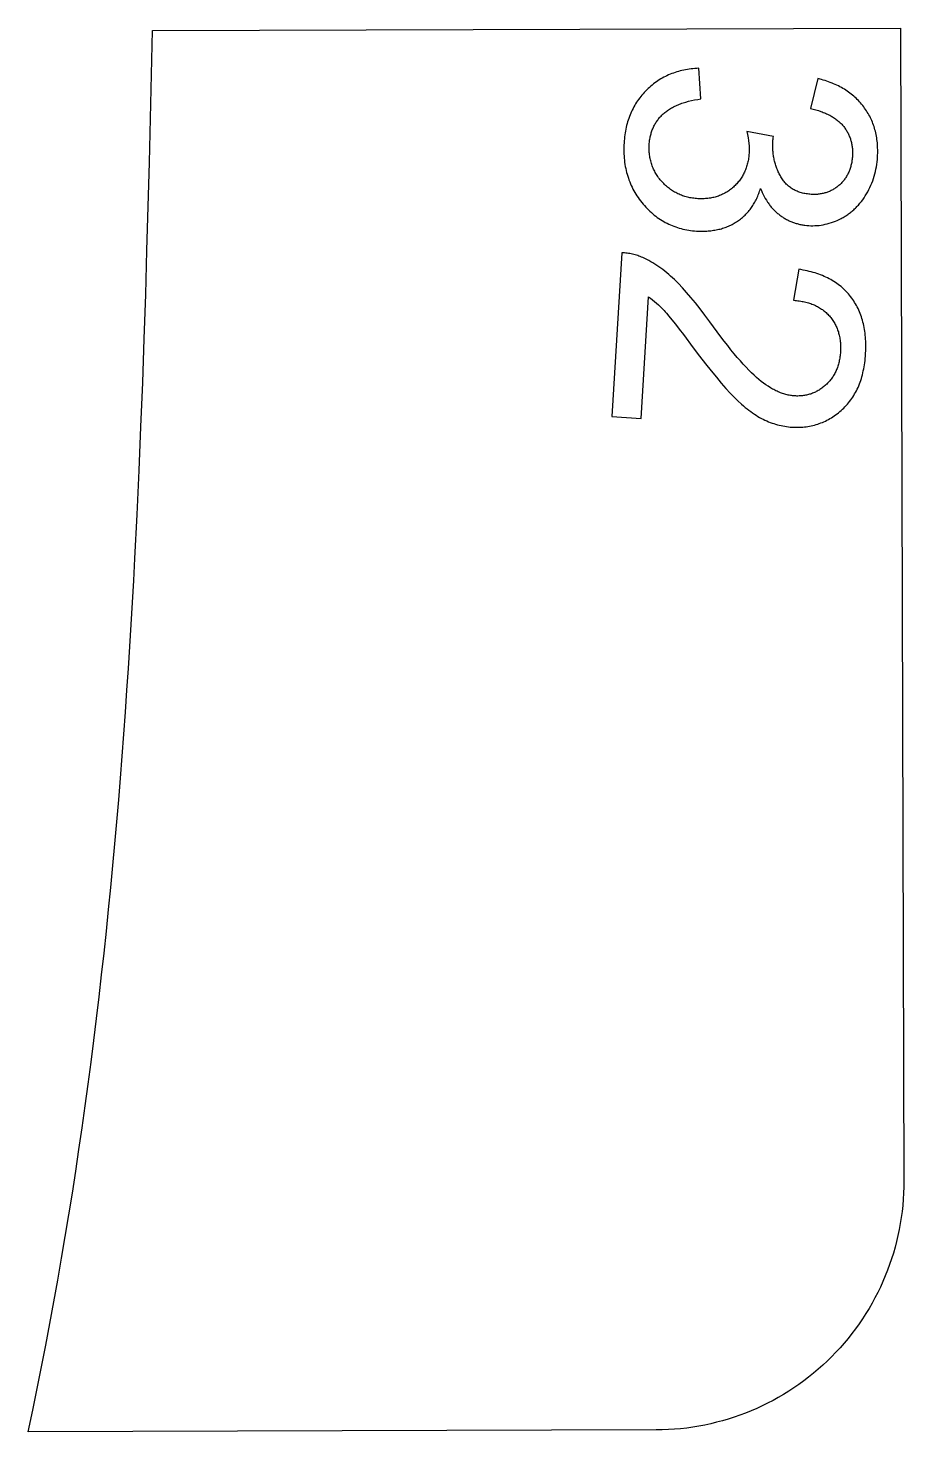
# Model space of a CAD drawing. Extents: x -16189 to 5251, y 3521 to 4024.
# Drawn here: x -5247.4 to -5071.3, y 3672 to 3954.5 of the extents above; entities that cross this region are included whole.
import ezdxf

# ---------------------------------------------------------------- set-up
doc = ezdxf.new("R2010")
doc.units = 0
doc.layers.add('LAYER_03', color=7, linetype='CONTINUOUS')

msp = doc.modelspace()

# ---------------------------------------------------------------- linework, layer by layer
at = {"layer": 'LAYER_03'}
msp.add_lwpolyline([(-5121.14, 3672.38), (-5247.42, 3671.99), (-5246.5, 3676.35), (-5245.59, 3680.71), (-5244.72, 3685.08), (-5243.86, 3689.44), (-5243.03, 3693.81), (-5242.22, 3698.18), (-5241.44, 3702.55), (-5240.68, 3706.93), (-5239.94, 3711.3), (-5239.22, 3715.68), (-5238.52, 3720.06), (-5237.85, 3724.44), (-5237.19, 3728.83), (-5236.56, 3733.21), (-5235.94, 3737.6), (-5235.34, 3741.99), (-5234.77, 3746.38), (-5234.21, 3750.77), (-5233.67, 3755.17), (-5233.15, 3759.56), (-5232.65, 3763.96), (-5232.16, 3768.36), (-5231.69, 3772.76), (-5231.24, 3777.16), (-5230.81, 3781.57), (-5230.38, 3785.97), (-5229.98, 3790.38), (-5229.59, 3794.79), (-5229.21, 3799.19), (-5228.85, 3803.6), (-5228.51, 3808.02), (-5228.17, 3812.43), (-5227.85, 3816.84), (-5227.55, 3821.26), (-5227.25, 3825.67), (-5226.97, 3830.09), (-5226.7, 3834.51), (-5226.44, 3838.93), (-5226.19, 3843.35), (-5225.95, 3847.77), (-5225.5, 3856.61), (-5225.1, 3865.46), (-5224.72, 3874.31), (-5224.38, 3883.17), (-5224.07, 3892.02), (-5223.78, 3900.88), (-5223.52, 3909.74), (-5223.27, 3918.61), (-5223.04, 3927.47), (-5222.83, 3936.34), (-5222.43, 3954.07), (-5072, 3954.53), (-5071.29, 3722.53, -0.414214)], format="xyb", close=True, dxfattribs=at)
for points in [[(-5112.56, 3946.44), (-5112.95, 3946.42), (-5113.34, 3946.4), (-5113.72, 3946.36), (-5114.1, 3946.32), (-5114.47, 3946.27), (-5114.84, 3946.22), (-5115.2, 3946.15), (-5115.56, 3946.08), (-5115.92, 3946), (-5116.27, 3945.92), (-5116.62, 3945.82), (-5116.97, 3945.72), (-5117.31, 3945.61), (-5117.64, 3945.49), (-5117.98, 3945.37), (-5118.3, 3945.24), (-5118.63, 3945.1), (-5118.95, 3944.95), (-5119.26, 3944.8), (-5119.58, 3944.64), (-5119.88, 3944.47), (-5120.19, 3944.29), (-5120.49, 3944.1), (-5120.78, 3943.91), (-5121.07, 3943.71), (-5121.36, 3943.51), (-5121.65, 3943.29), (-5121.92, 3943.07), (-5122.2, 3942.84), (-5122.47, 3942.6), (-5122.74, 3942.36), (-5123, 3942.1), (-5123.26, 3941.84), (-5123.51, 3941.58), (-5123.75, 3941.31), (-5123.99, 3941.04), (-5124.21, 3940.76), (-5124.43, 3940.48), (-5124.65, 3940.19), (-5124.85, 3939.9), (-5125.05, 3939.6), (-5125.24, 3939.3), (-5125.42, 3938.99), (-5125.6, 3938.68), (-5125.77, 3938.36), (-5125.93, 3938.04), (-5126.08, 3937.72), (-5126.23, 3937.39), (-5126.37, 3937.05), (-5126.5, 3936.71), (-5126.63, 3936.36), (-5126.74, 3936.01), (-5126.85, 3935.66), (-5126.96, 3935.3), (-5127.05, 3934.93), (-5127.14, 3934.56), (-5127.22, 3934.19), (-5127.29, 3933.81), (-5127.36, 3933.43), (-5127.41, 3933.04), (-5127.46, 3932.65), (-5127.51, 3932.25), (-5127.54, 3931.84), (-5127.57, 3931.44), (-5127.59, 3930.98), (-5127.61, 3930.53), (-5127.61, 3930.09), (-5127.61, 3929.65), (-5127.59, 3929.22), (-5127.57, 3928.78), (-5127.54, 3928.36), (-5127.5, 3927.94), (-5127.45, 3927.52), (-5127.39, 3927.1), (-5127.32, 3926.7), (-5127.24, 3926.29), (-5127.15, 3925.89), (-5127.06, 3925.49), (-5126.95, 3925.1), (-5126.84, 3924.72), (-5126.71, 3924.33), (-5126.58, 3923.96), (-5126.44, 3923.58), (-5126.29, 3923.21), (-5126.13, 3922.85), (-5125.96, 3922.49), (-5125.78, 3922.13), (-5125.59, 3921.78), (-5125.39, 3921.43), (-5125.19, 3921.09), (-5124.97, 3920.75), (-5124.75, 3920.41), (-5124.51, 3920.08), (-5124.27, 3919.76), (-5124.02, 3919.44), (-5123.76, 3919.12), (-5123.49, 3918.81), (-5123.22, 3918.51), (-5122.94, 3918.21), (-5122.66, 3917.93), (-5122.37, 3917.66), (-5122.08, 3917.39), (-5121.79, 3917.14), (-5121.49, 3916.89), (-5121.18, 3916.65), (-5120.88, 3916.42), (-5120.56, 3916.2), (-5120.25, 3915.99), (-5119.93, 3915.79), (-5119.6, 3915.6), (-5119.27, 3915.42), (-5118.93, 3915.24), (-5118.59, 3915.08), (-5118.25, 3914.92), (-5117.9, 3914.77), (-5117.55, 3914.63), (-5117.19, 3914.51), (-5116.83, 3914.39), (-5116.47, 3914.28), (-5116.1, 3914.17), (-5115.72, 3914.08), (-5115.34, 3914), (-5114.96, 3913.92), (-5114.57, 3913.86), (-5114.18, 3913.8), (-5113.78, 3913.75), (-5113.38, 3913.72), (-5112.97, 3913.69), (-5112.37, 3913.66), (-5111.79, 3913.65), (-5111.5, 3913.66), (-5111.21, 3913.67), (-5110.93, 3913.68), (-5110.65, 3913.7), (-5110.37, 3913.72), (-5110.1, 3913.75), (-5109.82, 3913.79), (-5109.55, 3913.83), (-5109.29, 3913.87), (-5109.03, 3913.92), (-5108.77, 3913.97), (-5108.51, 3914.03), (-5108.25, 3914.09), (-5108, 3914.16), (-5107.75, 3914.24), (-5107.51, 3914.32), (-5107.26, 3914.4), (-5107.02, 3914.49), (-5106.79, 3914.58), (-5106.55, 3914.68), (-5106.32, 3914.78), (-5106.09, 3914.89), (-5105.86, 3915.01), (-5105.64, 3915.13), (-5105.42, 3915.25), (-5105.2, 3915.38), (-5104.99, 3915.51), (-5104.78, 3915.65), (-5104.57, 3915.79), (-5104.37, 3915.94), (-5104.17, 3916.09), (-5103.97, 3916.25), (-5103.78, 3916.41), (-5103.59, 3916.57), (-5103.41, 3916.74), (-5103.23, 3916.91), (-5103.05, 3917.08), (-5102.88, 3917.26), (-5102.71, 3917.45), (-5102.55, 3917.64), (-5102.39, 3917.83), (-5102.23, 3918.03), (-5102.08, 3918.23), (-5101.93, 3918.43), (-5101.79, 3918.64), (-5101.65, 3918.85), (-5101.52, 3919.07), (-5101.38, 3919.29), (-5101.26, 3919.52), (-5101.13, 3919.75), (-5101.02, 3919.98), (-5100.9, 3920.22), (-5100.79, 3920.46), (-5100.68, 3920.7), (-5100.58, 3920.95), (-5100.48, 3921.21), (-5100.39, 3921.47), (-5100.3, 3921.73), (-5100.21, 3922), (-5100.13, 3922.27), (-5099.95, 3921.83), (-5099.77, 3921.42), (-5099.58, 3921.01), (-5099.37, 3920.62), (-5099.16, 3920.24), (-5098.94, 3919.87), (-5098.71, 3919.51), (-5098.59, 3919.34), (-5098.47, 3919.17), (-5098.35, 3919), (-5098.22, 3918.84), (-5098.09, 3918.68), (-5097.96, 3918.52), (-5097.83, 3918.37), (-5097.7, 3918.21), (-5097.56, 3918.07), (-5097.42, 3917.92), (-5097.28, 3917.78), (-5097.13, 3917.64), (-5096.99, 3917.5), (-5096.84, 3917.37), (-5096.69, 3917.24), (-5096.53, 3917.12), (-5096.38, 3916.99), (-5096.22, 3916.87), (-5096.06, 3916.76), (-5095.9, 3916.64), (-5095.73, 3916.53), (-5095.57, 3916.43), (-5095.41, 3916.32), (-5095.24, 3916.22), (-5095.07, 3916.13), (-5094.9, 3916.03), (-5094.73, 3915.94), (-5094.56, 3915.85), (-5094.39, 3915.77), (-5094.21, 3915.69), (-5094.03, 3915.61), (-5093.86, 3915.54), (-5093.68, 3915.47), (-5093.5, 3915.4), (-5093.32, 3915.34), (-5093.14, 3915.28), (-5092.95, 3915.22), (-5092.77, 3915.17), (-5092.58, 3915.12), (-5092.39, 3915.07), (-5092.2, 3915.03), (-5092.01, 3914.99), (-5091.82, 3914.95), (-5091.63, 3914.92), (-5091.43, 3914.89), (-5091.24, 3914.86), (-5090.84, 3914.81), (-5090.44, 3914.78), (-5090.01, 3914.76), (-5089.59, 3914.76), (-5089.17, 3914.77), (-5088.75, 3914.8), (-5088.34, 3914.83), (-5087.92, 3914.89), (-5087.51, 3914.96), (-5087.1, 3915.04), (-5086.69, 3915.13), (-5086.29, 3915.25), (-5085.88, 3915.37), (-5085.48, 3915.51), (-5085.08, 3915.67), (-5084.69, 3915.83), (-5084.29, 3916.02), (-5083.9, 3916.21), (-5083.7, 3916.32), (-5083.51, 3916.43), (-5083.32, 3916.54), (-5083.13, 3916.65), (-5082.95, 3916.77), (-5082.76, 3916.89), (-5082.58, 3917.01), (-5082.4, 3917.14), (-5082.23, 3917.27), (-5082.05, 3917.4), (-5081.88, 3917.54), (-5081.71, 3917.68), (-5081.54, 3917.82), (-5081.38, 3917.97), (-5081.21, 3918.12), (-5081.05, 3918.27), (-5080.9, 3918.43), (-5080.74, 3918.59), (-5080.59, 3918.76), (-5080.44, 3918.92), (-5080.14, 3919.27), (-5079.85, 3919.62), (-5079.58, 3919.99), (-5079.31, 3920.38), (-5079.05, 3920.77), (-5078.8, 3921.18), (-5078.56, 3921.6), (-5078.34, 3922.03), (-5078.13, 3922.46), (-5077.93, 3922.89), (-5077.74, 3923.34), (-5077.57, 3923.79), (-5077.41, 3924.24), (-5077.27, 3924.7), (-5077.14, 3925.17), (-5077.02, 3925.64), (-5076.92, 3926.12), (-5076.82, 3926.6), (-5076.75, 3927.09), (-5076.68, 3927.59), (-5076.63, 3928.09), (-5076.59, 3928.59), (-5076.57, 3928.96), (-5076.56, 3929.33), (-5076.56, 3929.69), (-5076.56, 3930.05), (-5076.57, 3930.4), (-5076.58, 3930.75), (-5076.61, 3931.1), (-5076.63, 3931.45), (-5076.67, 3931.79), (-5076.71, 3932.13), (-5076.76, 3932.46), (-5076.82, 3932.79), (-5076.88, 3933.12), (-5076.95, 3933.44), (-5077.03, 3933.76), (-5077.11, 3934.08), (-5077.2, 3934.39), (-5077.3, 3934.71), (-5077.4, 3935.01), (-5077.51, 3935.32), (-5077.63, 3935.62), (-5077.76, 3935.91), (-5077.89, 3936.21), (-5078.03, 3936.5), (-5078.17, 3936.79), (-5078.32, 3937.07), (-5078.48, 3937.35), (-5078.65, 3937.63), (-5078.82, 3937.9), (-5079, 3938.17), (-5079.19, 3938.44), (-5079.38, 3938.7), (-5079.58, 3938.96), (-5079.79, 3939.21), (-5080, 3939.46), (-5080.21, 3939.7), (-5080.44, 3939.94), (-5080.66, 3940.17), (-5080.9, 3940.4), (-5081.14, 3940.62), (-5081.38, 3940.84), (-5081.63, 3941.05), (-5081.89, 3941.26), (-5082.15, 3941.46), (-5082.42, 3941.66), (-5082.7, 3941.85), (-5082.98, 3942.03), (-5083.26, 3942.21), (-5083.55, 3942.39), (-5083.85, 3942.56), (-5084.15, 3942.72), (-5084.46, 3942.88), (-5084.78, 3943.03), (-5085.1, 3943.18), (-5085.42, 3943.33), (-5085.75, 3943.46), (-5086.09, 3943.6), (-5086.44, 3943.72), (-5086.78, 3943.85), (-5087.14, 3943.96), (-5087.5, 3944.08), (-5087.87, 3944.18), (-5088.62, 3944.38), (-5090.07, 3938.32), (-5089.53, 3938.2), (-5089, 3938.06), (-5088.49, 3937.91), (-5088, 3937.75), (-5087.76, 3937.66), (-5087.52, 3937.57), (-5087.29, 3937.48), (-5087.07, 3937.39), (-5086.85, 3937.29), (-5086.63, 3937.19), (-5086.42, 3937.08), (-5086.21, 3936.98), (-5086.01, 3936.87), (-5085.81, 3936.76), (-5085.62, 3936.64), (-5085.43, 3936.52), (-5085.25, 3936.4), (-5085.07, 3936.27), (-5084.89, 3936.14), (-5084.72, 3936.01), (-5084.55, 3935.88), (-5084.39, 3935.74), (-5084.24, 3935.6), (-5084.08, 3935.46), (-5083.94, 3935.31), (-5083.79, 3935.16), (-5083.66, 3935.01), (-5083.52, 3934.85), (-5083.39, 3934.69), (-5083.27, 3934.53), (-5083.15, 3934.37), (-5083.03, 3934.21), (-5082.92, 3934.04), (-5082.82, 3933.87), (-5082.71, 3933.7), (-5082.62, 3933.53), (-5082.52, 3933.35), (-5082.44, 3933.18), (-5082.35, 3933), (-5082.27, 3932.82), (-5082.2, 3932.63), (-5082.13, 3932.45), (-5082.06, 3932.26), (-5082, 3932.07), (-5081.94, 3931.88), (-5081.89, 3931.69), (-5081.84, 3931.49), (-5081.8, 3931.29), (-5081.76, 3931.09), (-5081.73, 3930.89), (-5081.7, 3930.69), (-5081.67, 3930.48), (-5081.65, 3930.28), (-5081.64, 3930.07), (-5081.63, 3929.85), (-5081.62, 3929.64), (-5081.62, 3929.42), (-5081.62, 3929.21), (-5081.63, 3928.99), (-5081.64, 3928.76), (-5081.65, 3928.54), (-5081.67, 3928.32), (-5081.7, 3928.1), (-5081.73, 3927.88), (-5081.76, 3927.67), (-5081.79, 3927.46), (-5081.83, 3927.25), (-5081.88, 3927.05), (-5081.93, 3926.85), (-5081.98, 3926.65), (-5082.04, 3926.46), (-5082.1, 3926.26), (-5082.17, 3926.07), (-5082.24, 3925.89), (-5082.31, 3925.7), (-5082.39, 3925.52), (-5082.47, 3925.34), (-5082.56, 3925.17), (-5082.65, 3925), (-5082.74, 3924.83), (-5082.84, 3924.66), (-5082.94, 3924.49), (-5083.05, 3924.33), (-5083.16, 3924.17), (-5083.28, 3924.02), (-5083.4, 3923.87), (-5083.52, 3923.72), (-5083.65, 3923.57), (-5083.78, 3923.43), (-5083.92, 3923.28), (-5084.06, 3923.15), (-5084.2, 3923.01), (-5084.35, 3922.88), (-5084.5, 3922.75), (-5084.65, 3922.63), (-5084.81, 3922.51), (-5084.96, 3922.4), (-5085.12, 3922.29), (-5085.28, 3922.18), (-5085.44, 3922.08), (-5085.61, 3921.99), (-5085.77, 3921.9), (-5085.94, 3921.81), (-5086.11, 3921.73), (-5086.28, 3921.66), (-5086.45, 3921.58), (-5086.63, 3921.52), (-5086.81, 3921.45), (-5086.99, 3921.39), (-5087.17, 3921.34), (-5087.35, 3921.29), (-5087.54, 3921.25), (-5087.73, 3921.21), (-5087.92, 3921.17), (-5088.11, 3921.14), (-5088.3, 3921.11), (-5088.5, 3921.09), (-5088.69, 3921.07), (-5088.89, 3921.06), (-5089.1, 3921.05), (-5089.3, 3921.05), (-5089.5, 3921.05), (-5089.71, 3921.06), (-5089.92, 3921.07), (-5090.18, 3921.09), (-5090.44, 3921.11), (-5090.7, 3921.14), (-5090.95, 3921.18), (-5091.19, 3921.22), (-5091.43, 3921.27), (-5091.67, 3921.32), (-5091.9, 3921.38), (-5092.12, 3921.45), (-5092.34, 3921.52), (-5092.56, 3921.6), (-5092.77, 3921.68), (-5092.98, 3921.77), (-5093.18, 3921.87), (-5093.38, 3921.97), (-5093.57, 3922.07), (-5093.76, 3922.19), (-5093.95, 3922.31), (-5094.13, 3922.43), (-5094.3, 3922.56), (-5094.47, 3922.7), (-5094.63, 3922.84), (-5094.79, 3922.99), (-5094.95, 3923.14), (-5095.1, 3923.3), (-5095.25, 3923.46), (-5095.39, 3923.64), (-5095.53, 3923.81), (-5095.66, 3924), (-5095.79, 3924.18), (-5095.91, 3924.38), (-5096.03, 3924.58), (-5096.14, 3924.78), (-5096.25, 3924.99), (-5096.36, 3925.19), (-5096.46, 3925.4), (-5096.55, 3925.61), (-5096.65, 3925.82), (-5096.74, 3926.03), (-5096.82, 3926.25), (-5096.9, 3926.46), (-5096.98, 3926.68), (-5097.05, 3926.89), (-5097.12, 3927.11), (-5097.19, 3927.33), (-5097.25, 3927.55), (-5097.3, 3927.77), (-5097.36, 3928), (-5097.4, 3928.22), (-5097.45, 3928.45), (-5097.49, 3928.67), (-5097.53, 3928.9), (-5097.56, 3929.13), (-5097.59, 3929.36), (-5097.61, 3929.6), (-5097.63, 3929.83), (-5097.65, 3930.06), (-5097.66, 3930.3), (-5097.67, 3930.78), (-5097.66, 3931.26), (-5097.64, 3931.74), (-5097.64, 3931.84), (-5097.63, 3931.95), (-5097.6, 3932.18), (-5097.56, 3932.44), (-5097.51, 3932.73), (-5102.85, 3933.73), (-5102.73, 3933.09), (-5102.63, 3932.47), (-5102.54, 3931.89), (-5102.48, 3931.33), (-5102.44, 3930.8), (-5102.43, 3930.54), (-5102.42, 3930.29), (-5102.41, 3930.05), (-5102.41, 3929.82), (-5102.42, 3929.59), (-5102.43, 3929.37), (-5102.45, 3929.11), (-5102.47, 3928.85), (-5102.5, 3928.59), (-5102.53, 3928.33), (-5102.57, 3928.08), (-5102.62, 3927.83), (-5102.67, 3927.59), (-5102.72, 3927.35), (-5102.78, 3927.11), (-5102.85, 3926.87), (-5102.92, 3926.64), (-5102.99, 3926.41), (-5103.08, 3926.19), (-5103.16, 3925.97), (-5103.25, 3925.75), (-5103.35, 3925.53), (-5103.45, 3925.32), (-5103.56, 3925.11), (-5103.67, 3924.91), (-5103.78, 3924.7), (-5103.91, 3924.5), (-5104.03, 3924.31), (-5104.17, 3924.12), (-5104.3, 3923.93), (-5104.45, 3923.74), (-5104.6, 3923.56), (-5104.75, 3923.38), (-5104.91, 3923.2), (-5105.07, 3923.03), (-5105.24, 3922.86), (-5105.41, 3922.69), (-5105.59, 3922.53), (-5105.77, 3922.37), (-5105.96, 3922.21), (-5106.15, 3922.07), (-5106.34, 3921.92), (-5106.53, 3921.79), (-5106.73, 3921.66), (-5106.93, 3921.53), (-5107.13, 3921.41), (-5107.33, 3921.3), (-5107.54, 3921.19), (-5107.74, 3921.08), (-5107.95, 3920.98), (-5108.17, 3920.89), (-5108.38, 3920.81), (-5108.6, 3920.72), (-5108.82, 3920.65), (-5109.05, 3920.58), (-5109.28, 3920.51), (-5109.5, 3920.45), (-5109.74, 3920.4), (-5109.97, 3920.35), (-5110.21, 3920.31), (-5110.45, 3920.27), (-5110.69, 3920.24), (-5110.93, 3920.22), (-5111.18, 3920.2), (-5111.43, 3920.18), (-5111.68, 3920.17), (-5111.94, 3920.17), (-5112.19, 3920.17), (-5112.45, 3920.18), (-5112.72, 3920.19), (-5112.99, 3920.21), (-5113.26, 3920.24), (-5113.53, 3920.27), (-5113.8, 3920.3), (-5114.06, 3920.35), (-5114.32, 3920.39), (-5114.57, 3920.45), (-5114.83, 3920.51), (-5115.08, 3920.57), (-5115.32, 3920.64), (-5115.57, 3920.72), (-5115.81, 3920.8), (-5116.04, 3920.89), (-5116.28, 3920.98), (-5116.51, 3921.08), (-5116.74, 3921.18), (-5116.96, 3921.29), (-5117.18, 3921.41), (-5117.4, 3921.53), (-5117.62, 3921.66), (-5117.83, 3921.79), (-5118.04, 3921.93), (-5118.24, 3922.07), (-5118.44, 3922.22), (-5118.64, 3922.37), (-5118.84, 3922.53), (-5119.03, 3922.7), (-5119.22, 3922.87), (-5119.41, 3923.05), (-5119.59, 3923.23), (-5119.77, 3923.42), (-5119.95, 3923.62), (-5120.12, 3923.82), (-5120.29, 3924.02), (-5120.45, 3924.22), (-5120.61, 3924.42), (-5120.76, 3924.63), (-5120.9, 3924.84), (-5121.04, 3925.05), (-5121.17, 3925.27), (-5121.29, 3925.49), (-5121.41, 3925.7), (-5121.52, 3925.93), (-5121.63, 3926.15), (-5121.73, 3926.37), (-5121.83, 3926.6), (-5121.91, 3926.83), (-5122, 3927.07), (-5122.07, 3927.3), (-5122.14, 3927.54), (-5122.21, 3927.78), (-5122.27, 3928.02), (-5122.32, 3928.26), (-5122.37, 3928.51), (-5122.41, 3928.76), (-5122.44, 3929.01), (-5122.47, 3929.26), (-5122.49, 3929.52), (-5122.51, 3929.77), (-5122.52, 3930.03), (-5122.53, 3930.3), (-5122.53, 3930.56), (-5122.52, 3930.83), (-5122.5, 3931.1), (-5122.49, 3931.32), (-5122.47, 3931.55), (-5122.44, 3931.77), (-5122.42, 3931.99), (-5122.38, 3932.2), (-5122.34, 3932.42), (-5122.3, 3932.63), (-5122.26, 3932.84), (-5122.2, 3933.04), (-5122.15, 3933.25), (-5122.09, 3933.45), (-5122.03, 3933.65), (-5121.96, 3933.85), (-5121.89, 3934.04), (-5121.81, 3934.23), (-5121.73, 3934.42), (-5121.64, 3934.61), (-5121.55, 3934.8), (-5121.46, 3934.98), (-5121.36, 3935.16), (-5121.26, 3935.34), (-5121.15, 3935.51), (-5121.04, 3935.69), (-5120.92, 3935.86), (-5120.8, 3936.02), (-5120.68, 3936.19), (-5120.55, 3936.35), (-5120.41, 3936.51), (-5120.28, 3936.67), (-5120.13, 3936.83), (-5119.99, 3936.98), (-5119.84, 3937.13), (-5119.68, 3937.28), (-5119.52, 3937.42), (-5119.35, 3937.57), (-5119.18, 3937.7), (-5119, 3937.84), (-5118.82, 3937.97), (-5118.63, 3938.1), (-5118.43, 3938.23), (-5118.23, 3938.35), (-5118.03, 3938.47), (-5117.82, 3938.58), (-5117.6, 3938.7), (-5117.38, 3938.8), (-5117.15, 3938.91), (-5116.92, 3939.01), (-5116.68, 3939.11), (-5116.44, 3939.21), (-5116.19, 3939.3), (-5115.93, 3939.39), (-5115.67, 3939.48), (-5115.13, 3939.64), (-5114.58, 3939.79), (-5113.99, 3939.93), (-5113.39, 3940.06), (-5112.76, 3940.17), (-5112.12, 3940.27)], [(-5128.02, 3909.3), (-5130.01, 3876.34), (-5124.13, 3875.98), (-5122.65, 3900.44), (-5122.25, 3900.15), (-5121.85, 3899.85), (-5121.45, 3899.52), (-5121.06, 3899.18), (-5120.66, 3898.83), (-5120.27, 3898.45), (-5119.88, 3898.06), (-5119.49, 3897.66), (-5119.28, 3897.43), (-5119.06, 3897.18), (-5118.54, 3896.57), (-5117.94, 3895.83), (-5117.25, 3894.96), (-5116.47, 3893.96), (-5115.62, 3892.84), (-5113.64, 3890.2), (-5112.38, 3888.53), (-5111.18, 3886.98), (-5110.06, 3885.55), (-5109, 3884.24), (-5108.01, 3883.05), (-5107.08, 3881.99), (-5106.22, 3881.05), (-5105.43, 3880.23), (-5104.68, 3879.5), (-5103.93, 3878.81), (-5103.56, 3878.49), (-5103.19, 3878.18), (-5102.82, 3877.89), (-5102.46, 3877.6), (-5102.09, 3877.33), (-5101.73, 3877.07), (-5101.37, 3876.83), (-5101.01, 3876.6), (-5100.65, 3876.38), (-5100.3, 3876.17), (-5099.94, 3875.98), (-5099.59, 3875.8), (-5099.24, 3875.63), (-5098.88, 3875.46), (-5098.53, 3875.31), (-5098.17, 3875.17), (-5097.81, 3875.04), (-5097.45, 3874.92), (-5097.09, 3874.8), (-5096.73, 3874.7), (-5096.36, 3874.61), (-5096, 3874.52), (-5095.63, 3874.45), (-5095.26, 3874.38), (-5094.89, 3874.33), (-5094.52, 3874.28), (-5094.15, 3874.24), (-5093.78, 3874.22), (-5093.41, 3874.2), (-5093.05, 3874.19), (-5092.69, 3874.19), (-5092.33, 3874.19), (-5091.98, 3874.21), (-5091.63, 3874.23), (-5091.28, 3874.27), (-5090.94, 3874.31), (-5090.6, 3874.36), (-5090.26, 3874.41), (-5089.93, 3874.48), (-5089.59, 3874.55), (-5089.27, 3874.64), (-5088.94, 3874.73), (-5088.62, 3874.83), (-5088.3, 3874.93), (-5087.99, 3875.05), (-5087.68, 3875.18), (-5087.37, 3875.31), (-5087.07, 3875.45), (-5086.76, 3875.6), (-5086.47, 3875.76), (-5086.17, 3875.93), (-5085.88, 3876.1), (-5085.59, 3876.28), (-5085.3, 3876.48), (-5085.02, 3876.68), (-5084.74, 3876.88), (-5084.47, 3877.1), (-5084.19, 3877.33), (-5083.92, 3877.56), (-5083.66, 3877.8), (-5083.4, 3878.05), (-5083.14, 3878.31), (-5082.9, 3878.57), (-5082.66, 3878.84), (-5082.43, 3879.11), (-5082.2, 3879.4), (-5081.99, 3879.68), (-5081.78, 3879.98), (-5081.58, 3880.28), (-5081.38, 3880.58), (-5081.2, 3880.9), (-5081.02, 3881.22), (-5080.85, 3881.54), (-5080.68, 3881.87), (-5080.52, 3882.21), (-5080.37, 3882.56), (-5080.23, 3882.91), (-5080.1, 3883.26), (-5079.97, 3883.63), (-5079.85, 3884), (-5079.74, 3884.37), (-5079.63, 3884.76), (-5079.54, 3885.14), (-5079.45, 3885.54), (-5079.36, 3885.94), (-5079.29, 3886.35), (-5079.22, 3886.76), (-5079.16, 3887.18), (-5079.11, 3887.61), (-5079.06, 3888.04), (-5079.02, 3888.48), (-5078.99, 3888.93), (-5078.95, 3889.8), (-5078.94, 3890.24), (-5078.94, 3890.66), (-5078.95, 3891.08), (-5078.97, 3891.5), (-5078.99, 3891.91), (-5079.02, 3892.31), (-5079.05, 3892.71), (-5079.1, 3893.11), (-5079.15, 3893.5), (-5079.21, 3893.88), (-5079.28, 3894.26), (-5079.35, 3894.64), (-5079.44, 3895.01), (-5079.53, 3895.37), (-5079.63, 3895.73), (-5079.73, 3896.08), (-5079.84, 3896.43), (-5079.96, 3896.77), (-5080.09, 3897.11), (-5080.23, 3897.44), (-5080.37, 3897.77), (-5080.52, 3898.09), (-5080.68, 3898.41), (-5080.84, 3898.72), (-5081.02, 3899.02), (-5081.2, 3899.33), (-5081.39, 3899.62), (-5081.58, 3899.91), (-5081.79, 3900.2), (-5082, 3900.48), (-5082.22, 3900.75), (-5082.44, 3901.02), (-5082.67, 3901.28), (-5082.91, 3901.54), (-5083.16, 3901.78), (-5083.41, 3902.03), (-5083.67, 3902.26), (-5083.94, 3902.49), (-5084.21, 3902.71), (-5084.49, 3902.93), (-5084.78, 3903.13), (-5085.08, 3903.34), (-5085.38, 3903.53), (-5085.69, 3903.72), (-5086, 3903.9), (-5086.33, 3904.08), (-5086.66, 3904.25), (-5086.99, 3904.41), (-5087.34, 3904.56), (-5087.69, 3904.71), (-5088.04, 3904.86), (-5088.41, 3904.99), (-5088.78, 3905.12), (-5089.16, 3905.25), (-5089.54, 3905.36), (-5089.94, 3905.47), (-5090.34, 3905.57), (-5090.74, 3905.67), (-5091.16, 3905.76), (-5091.58, 3905.84), (-5092, 3905.92), (-5092.44, 3905.99), (-5093.46, 3899.74), (-5093.17, 3899.71), (-5092.89, 3899.69), (-5092.6, 3899.66), (-5092.33, 3899.62), (-5092.05, 3899.58), (-5091.78, 3899.53), (-5091.52, 3899.48), (-5091.26, 3899.42), (-5091, 3899.36), (-5090.75, 3899.29), (-5090.5, 3899.22), (-5090.25, 3899.15), (-5090.01, 3899.07), (-5089.78, 3898.98), (-5089.55, 3898.89), (-5089.32, 3898.8), (-5089.1, 3898.69), (-5088.88, 3898.59), (-5088.67, 3898.48), (-5088.46, 3898.36), (-5088.25, 3898.24), (-5088.05, 3898.12), (-5087.85, 3897.99), (-5087.66, 3897.86), (-5087.47, 3897.72), (-5087.29, 3897.57), (-5087.11, 3897.42), (-5086.94, 3897.27), (-5086.76, 3897.11), (-5086.6, 3896.95), (-5086.44, 3896.78), (-5086.28, 3896.61), (-5086.12, 3896.43), (-5085.98, 3896.25), (-5085.83, 3896.06), (-5085.7, 3895.88), (-5085.57, 3895.69), (-5085.44, 3895.49), (-5085.32, 3895.3), (-5085.2, 3895.1), (-5085.09, 3894.89), (-5084.99, 3894.69), (-5084.89, 3894.48), (-5084.8, 3894.27), (-5084.71, 3894.05), (-5084.62, 3893.83), (-5084.55, 3893.61), (-5084.47, 3893.39), (-5084.41, 3893.16), (-5084.35, 3892.93), (-5084.29, 3892.7), (-5084.24, 3892.46), (-5084.19, 3892.22), (-5084.15, 3891.98), (-5084.12, 3891.73), (-5084.09, 3891.48), (-5084.07, 3891.23), (-5084.05, 3890.97), (-5084.04, 3890.71), (-5084.03, 3890.45), (-5084.03, 3890.18), (-5084.03, 3889.91), (-5084.04, 3889.64), (-5084.05, 3889.37), (-5084.07, 3889.11), (-5084.09, 3888.85), (-5084.12, 3888.6), (-5084.15, 3888.35), (-5084.19, 3888.1), (-5084.23, 3887.86), (-5084.28, 3887.62), (-5084.33, 3887.38), (-5084.38, 3887.15), (-5084.44, 3886.92), (-5084.51, 3886.7), (-5084.58, 3886.47), (-5084.65, 3886.25), (-5084.73, 3886.04), (-5084.82, 3885.83), (-5084.91, 3885.62), (-5085, 3885.41), (-5085.1, 3885.21), (-5085.2, 3885.01), (-5085.31, 3884.81), (-5085.42, 3884.62), (-5085.54, 3884.43), (-5085.66, 3884.25), (-5085.78, 3884.07), (-5085.91, 3883.89), (-5086.05, 3883.71), (-5086.19, 3883.54), (-5086.34, 3883.37), (-5086.49, 3883.21), (-5086.64, 3883.05), (-5086.8, 3882.89), (-5086.96, 3882.73), (-5087.13, 3882.58), (-5087.3, 3882.44), (-5087.47, 3882.3), (-5087.64, 3882.16), (-5087.82, 3882.03), (-5087.99, 3881.91), (-5088.17, 3881.79), (-5088.35, 3881.67), (-5088.54, 3881.56), (-5088.72, 3881.46), (-5088.91, 3881.36), (-5089.09, 3881.27), (-5089.28, 3881.18), (-5089.48, 3881.1), (-5089.67, 3881.02), (-5089.87, 3880.95), (-5090.06, 3880.88), (-5090.26, 3880.82), (-5090.46, 3880.76), (-5090.67, 3880.71), (-5090.87, 3880.67), (-5091.08, 3880.62), (-5091.29, 3880.59), (-5091.5, 3880.56), (-5091.71, 3880.53), (-5091.93, 3880.51), (-5092.15, 3880.5), (-5092.37, 3880.49), (-5092.59, 3880.48), (-5092.81, 3880.48), (-5093.03, 3880.49), (-5093.26, 3880.5), (-5093.48, 3880.52), (-5093.7, 3880.54), (-5093.91, 3880.57), (-5094.13, 3880.6), (-5094.35, 3880.64), (-5094.57, 3880.68), (-5094.79, 3880.73), (-5095.01, 3880.79), (-5095.23, 3880.85), (-5095.45, 3880.91), (-5095.68, 3880.99), (-5095.9, 3881.06), (-5096.12, 3881.15), (-5096.35, 3881.24), (-5096.57, 3881.33), (-5096.79, 3881.43), (-5097.02, 3881.54), (-5097.24, 3881.65), (-5097.47, 3881.77), (-5097.7, 3881.89), (-5097.92, 3882.02), (-5098.15, 3882.15), (-5098.61, 3882.44), (-5099.07, 3882.74), (-5099.53, 3883.08), (-5099.99, 3883.43), (-5100.45, 3883.8), (-5100.93, 3884.21), (-5101.42, 3884.66), (-5101.94, 3885.15), (-5102.47, 3885.69), (-5103.02, 3886.27), (-5103.59, 3886.89), (-5104.18, 3887.55), (-5104.79, 3888.26), (-5105.42, 3889), (-5106.07, 3889.8), (-5106.73, 3890.63), (-5107.42, 3891.5), (-5108.12, 3892.42), (-5108.85, 3893.38), (-5110.35, 3895.43), (-5111.33, 3896.77), (-5112.28, 3898.02), (-5113.21, 3899.2), (-5114.11, 3900.3), (-5114.98, 3901.32), (-5115.82, 3902.26), (-5116.63, 3903.12), (-5117.42, 3903.9), (-5117.81, 3904.26), (-5118.2, 3904.62), (-5118.59, 3904.96), (-5118.98, 3905.29), (-5119.38, 3905.61), (-5119.77, 3905.91), (-5120.17, 3906.21), (-5120.57, 3906.49), (-5120.97, 3906.76), (-5121.37, 3907.02), (-5121.77, 3907.27), (-5122.18, 3907.51), (-5122.58, 3907.73), (-5122.99, 3907.94), (-5123.4, 3908.14), (-5123.81, 3908.33), (-5124.06, 3908.44), (-5124.31, 3908.54), (-5124.57, 3908.64), (-5124.82, 3908.73), (-5125.08, 3908.82), (-5125.34, 3908.89), (-5125.6, 3908.96), (-5125.86, 3909.03), (-5126.13, 3909.08), (-5126.39, 3909.14), (-5126.66, 3909.18), (-5126.93, 3909.22), (-5127.2, 3909.25), (-5127.47, 3909.27), (-5127.75, 3909.29)]]:
    msp.add_lwpolyline(points, close=True, dxfattribs=at)

doc.saveas('drawing.dxf')
